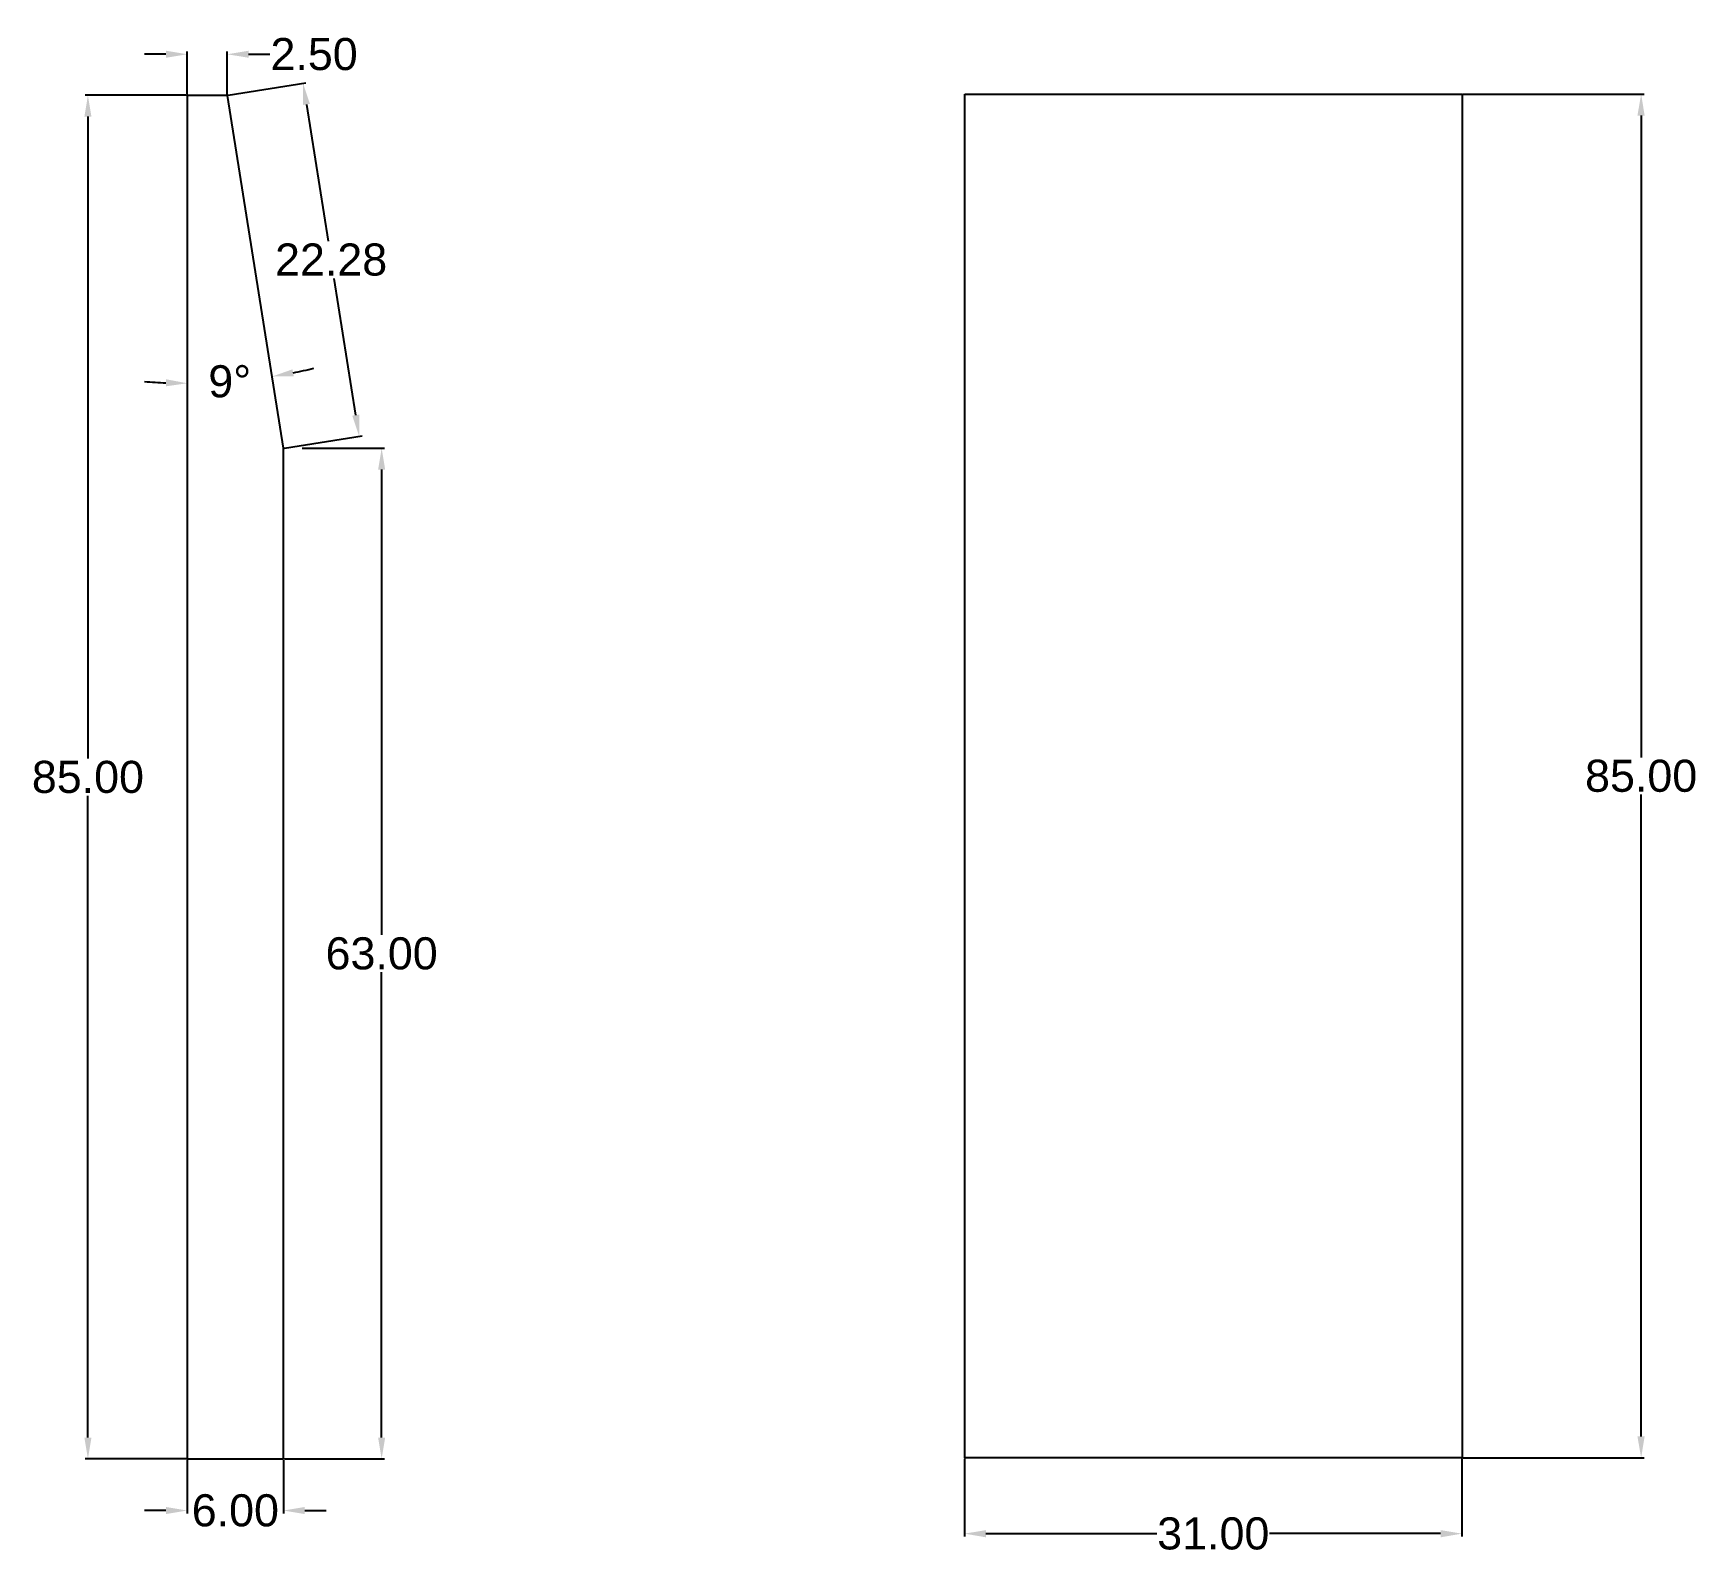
# Model space of a CAD drawing. Header units: centimetres. Extents: x 40 to 144, y 52 to 147.
import ezdxf

# ---------------------------------------------------------------- set-up
doc = ezdxf.new("R2010")
doc.units = ezdxf.units.CM
doc.header["$MEASUREMENT"] = 0
for name, color, linetype, lineweight in [('cotari', 50, 'Continuous', 30), ('vedere lateral', 30, 'Continuous', 25), ('vedere_fata', 130, 'Continuous', 25)]:
    doc.layers.add(name, color=color, linetype=linetype, lineweight=lineweight)
doc.styles.get("Standard").update_dxf_attribs({"font": 'arial.ttf'})
doc.dimstyles.get("Standard").update_dxf_attribs({"dimtxt": 2, "dimasz": 1.33, "dimexe": 0.18, "dimexo": 0.0625, "dimgap": 0.14, "dimtad": 0, "dimtih": 1, "dimtoh": 1, "dimzin": 0, "dimdsep": 46, "dimtxsty": 'Standard', "dimcen": 0.09, "dimadec": 0, "dimazin": 0, "dimtfac": 1, "dimtofl": 0, "dimtmove": 0, "dimatfit": 3, "dimfxl": 1, "dimtolj": 1, "dimtzin": 0, "dimarcsym": 0})

# ---------------------------------------------------------------- blocks, each defined once
blk = doc.blocks.new('*D22')
at = {"layer": 'cotari', "color": 0, "lineweight": -2, "transparency": 16777216}
for p, q in [((48.22, 145.52), (46.89, 145.52)), ((49.55, 143.02), (49.55, 145.7)), ((52.05, 143.02), (52.05, 145.7)), ((53.38, 145.52), (54.71, 145.52))]:
    blk.add_line(p, q, dxfattribs=at)
at = {"layer": 'cotari', "color": 0, "transparency": 16777216}
for points in [[(48.22, 145.74), (48.22, 145.3), (49.55, 145.52)], [(53.38, 145.74), (53.38, 145.3), (52.05, 145.52)]]:
    blk.add_solid(points, dxfattribs=at)
at = {"layer": 'Defpoints', "color": 0, "transparency": 16777216}
for p in [(52.05, 145.52), (49.55, 142.96), (52.05, 142.96)]:
    blk.add_point(p, dxfattribs=at)
at = {"layer": 'cotari', "color": 0, "transparency": 16777216, "insert": (57.46, 145.52), "char_height": 2, "attachment_point": 5}
blk.add_mtext('\\A1;2.50', dxfattribs=at)
blk = doc.blocks.new('*D23')
at = {"layer": 'cotari', "color": 0, "lineweight": -2, "transparency": 16777216}
for p, q in [((49.49, 142.96), (43.18, 142.96)), ((43.36, 141.63), (43.36, 101.62)), ((43.36, 59.29), (43.36, 99.3)), ((49.49, 57.96), (43.18, 57.96))]:
    blk.add_line(p, q, dxfattribs=at)
at = {"layer": 'cotari', "color": 0, "transparency": 16777216}
for points in [[(43.14, 141.63), (43.58, 141.63), (43.36, 142.96)], [(43.14, 59.29), (43.58, 59.29), (43.36, 57.96)]]:
    blk.add_solid(points, dxfattribs=at)
at = {"layer": 'Defpoints', "color": 0, "transparency": 16777216}
for p in [(49.55, 142.96), (43.36, 57.96), (49.55, 57.96)]:
    blk.add_point(p, dxfattribs=at)
at = {"layer": 'cotari', "color": 0, "transparency": 16777216, "insert": (43.36, 100.46), "char_height": 2, "attachment_point": 5}
blk.add_mtext('\\A1;85.00', dxfattribs=at)
blk = doc.blocks.new('*D24')
at = {"layer": 'cotari', "color": 0, "lineweight": -2, "transparency": 16777216}
for p, q in [((49.55, 57.9), (49.55, 54.56)), ((55.55, 57.9), (55.55, 54.56)), ((48.22, 54.74), (46.89, 54.74)), ((56.88, 54.74), (58.21, 54.74))]:
    blk.add_line(p, q, dxfattribs=at)
at = {"layer": 'cotari', "color": 0, "transparency": 16777216}
for points in [[(48.22, 54.96), (48.22, 54.52), (49.55, 54.74)], [(56.88, 54.96), (56.88, 54.52), (55.55, 54.74)]]:
    blk.add_solid(points, dxfattribs=at)
at = {"layer": 'Defpoints', "color": 0, "transparency": 16777216}
for p in [(49.55, 57.96), (55.55, 57.96), (55.55, 54.74)]:
    blk.add_point(p, dxfattribs=at)
at = {"layer": 'cotari', "color": 0, "transparency": 16777216, "insert": (52.55, 54.74), "char_height": 2, "attachment_point": 5}
blk.add_mtext('\\A1;6.00', dxfattribs=at)
blk = doc.blocks.new('*D25')
at = {"layer": 'cotari', "color": 0, "lineweight": -2, "transparency": 16777216}
for p, q in [((56.72, 120.96), (61.85, 120.96)), ((61.67, 119.63), (61.67, 90.62)), ((61.67, 59.29), (61.67, 88.3)), ((55.61, 57.96), (61.85, 57.96))]:
    blk.add_line(p, q, dxfattribs=at)
at = {"layer": 'cotari', "color": 0, "transparency": 16777216}
for points in [[(61.45, 119.63), (61.89, 119.63), (61.67, 120.96)], [(61.45, 59.29), (61.89, 59.29), (61.67, 57.96)]]:
    blk.add_solid(points, dxfattribs=at)
at = {"layer": 'Defpoints', "color": 0, "transparency": 16777216}
for p in [(56.66, 120.96), (55.55, 57.96), (61.67, 57.96)]:
    blk.add_point(p, dxfattribs=at)
at = {"layer": 'cotari', "color": 0, "transparency": 16777216, "insert": (61.67, 89.46), "char_height": 2, "attachment_point": 5}
blk.add_mtext('\\A1;63.00', dxfattribs=at)
blk = doc.blocks.new('*D26')
at = {"layer": 'cotari', "color": 0, "lineweight": -2, "transparency": 16777216}
for start, end in [(281.3035, 283.5676), (265.4719, 267.736)]:
    blk.add_arc((49.55, 158.67), 33.66, start, end, dxfattribs=at)
at = {"layer": 'cotari', "color": 0, "transparency": 16777216}
for points in [[(56.19, 125.45), (56.11, 125.88), (54.84, 125.43)], [(48.23, 125.26), (48.22, 124.82), (49.55, 125.01)]]:
    blk.add_solid(points, dxfattribs=at)
at = {"layer": 'Defpoints', "color": 0, "transparency": 16777216}
for p in [(49.55, 142.96), (52.05, 142.96), (51.32, 125.06), (55.55, 120.96), (49.55, 57.96)]:
    blk.add_point(p, dxfattribs=at)
at = {"layer": 'cotari', "color": 0, "transparency": 16777216, "insert": (52.2, 125.12), "char_height": 2, "attachment_point": 5}
blk.add_mtext('\\A1;9°', dxfattribs=at)
blk = doc.blocks.new('*D27')
at = {"layer": 'cotari', "color": 0, "lineweight": -2, "transparency": 16777216}
for p, q in [((129.08, 143.03), (140.36, 143.03)), ((140.18, 141.7), (140.18, 101.69)), ((140.18, 59.36), (140.18, 99.37)), ((129.08, 58.03), (140.36, 58.03))]:
    blk.add_line(p, q, dxfattribs=at)
at = {"layer": 'cotari', "color": 0, "transparency": 16777216}
for points in [[(139.95, 141.7), (140.4, 141.7), (140.18, 143.03)], [(139.95, 59.36), (140.4, 59.36), (140.18, 58.03)]]:
    blk.add_solid(points, dxfattribs=at)
at = {"layer": 'Defpoints', "color": 0, "transparency": 16777216}
for p in [(129.01, 143.03), (129.01, 58.03), (140.18, 58.03)]:
    blk.add_point(p, dxfattribs=at)
at = {"layer": 'cotari', "color": 0, "transparency": 16777216, "insert": (140.18, 100.53), "char_height": 2, "attachment_point": 5}
blk.add_mtext('\\A1;85.00', dxfattribs=at)
blk = doc.blocks.new('*D28')
at = {"layer": 'cotari', "color": 0, "lineweight": -2, "transparency": 16777216}
for p, q in [((98.01, 57.97), (98.01, 53.12)), ((129.01, 57.97), (129.01, 53.12)), ((99.34, 53.3), (110, 53.3)), ((127.68, 53.3), (117.02, 53.3))]:
    blk.add_line(p, q, dxfattribs=at)
at = {"layer": 'cotari', "color": 0, "transparency": 16777216}
for points in [[(99.34, 53.52), (99.34, 53.07), (98.01, 53.3)], [(127.68, 53.52), (127.68, 53.07), (129.01, 53.3)]]:
    blk.add_solid(points, dxfattribs=at)
at = {"layer": 'Defpoints', "color": 0, "transparency": 16777216}
for p in [(98.01, 58.03), (129.01, 58.03), (98.01, 53.3)]:
    blk.add_point(p, dxfattribs=at)
at = {"layer": 'cotari', "color": 0, "transparency": 16777216, "insert": (113.51, 53.3), "char_height": 2, "attachment_point": 5}
blk.add_mtext('\\A1;31.00', dxfattribs=at)
blk = doc.blocks.new('*D29')
at = {"layer": 'cotari', "color": 0, "lineweight": -2, "transparency": 16777216}
for p, q in [((52.11, 142.97), (56.95, 143.74)), ((56.98, 142.39), (58.33, 133.87)), ((60.06, 123.02), (58.7, 131.55)), ((55.61, 120.97), (60.45, 121.74))]:
    blk.add_line(p, q, dxfattribs=at)
at = {"layer": 'cotari', "color": 0, "transparency": 16777216}
for points in [[(57.2, 142.43), (56.76, 142.36), (56.77, 143.71)], [(60.28, 123.06), (59.84, 122.99), (60.27, 121.71)]]:
    blk.add_solid(points, dxfattribs=at)
at = {"layer": 'Defpoints', "color": 0, "transparency": 16777216}
for p in [(52.05, 142.96), (60.27, 121.71), (55.55, 120.96)]:
    blk.add_point(p, dxfattribs=at)
at = {"layer": 'cotari', "color": 0, "transparency": 16777216, "insert": (58.52, 132.71), "char_height": 2, "attachment_point": 5}
blk.add_mtext('\\A1;22.28', dxfattribs=at)

msp = doc.modelspace()

# ---------------------------------------------------------------- linework, layer by layer
at = {"layer": 'vedere lateral'}
msp.add_lwpolyline([(55.551, 57.958), (55.551, 120.958), (52.051, 142.958), (49.551, 142.958), (49.551, 57.958)], close=True, dxfattribs=at)
at = {"layer": 'vedere_fata'}
msp.add_lwpolyline([(98.014, 143.031), (129.014, 143.031), (129.014, 58.031), (98.014, 58.031)], close=True, dxfattribs=at)

# ---------------------------------------------------------------- dimensions: what is measured, and where the dimension line sits
at = {"layer": 'cotari'}
for base, p1, p2, picture, middle in [((52.051, 145.517), (49.551, 142.958), (52.051, 142.958), '*D22', (57.462, 145.517)), ((55.551, 54.739), (49.551, 57.958), (55.551, 57.958), '*D24', (52.551, 54.739)), ((98.014, 53.296), (129.014, 58.031), (98.014, 58.031), '*D28', (113.514, 53.296))]:
    dim = msp.add_linear_dim(base=base, p1=p1, p2=p2, dimstyle='Standard', dxfattribs=at)
    dim.commit()
    dim.dimension.update_dxf_attribs({"geometry": picture, "text_midpoint": middle})
dim = msp.add_aligned_dim(p1=(52.051, 142.958), p2=(55.551, 120.958), distance=4.777, dimstyle='Standard', dxfattribs=at)
dim.commit()
dim.dimension.update_dxf_attribs({"geometry": '*D29', "text_midpoint": (58.518, 132.708)})
for base, p1, p2, picture, middle in [((140.177, 58.031), (129.014, 143.031), (129.014, 58.031), '*D27', (140.177, 100.531)), ((43.361, 57.958), (49.551, 142.958), (49.551, 57.958), '*D23', (43.361, 100.458)), ((61.67, 57.958), (56.655, 120.958), (55.551, 57.958), '*D25', (61.67, 89.458))]:
    dim = msp.add_linear_dim(base=base, p1=p1, p2=p2, angle=90, dimstyle='Standard', dxfattribs=at)
    dim.commit()
    dim.dimension.update_dxf_attribs({"geometry": picture, "text_midpoint": middle})
dim = msp.add_angular_dim_2l(base=(51.32, 125.058), line1=((49.551, 142.958), (49.551, 57.958)), line2=((55.551, 120.958), (52.051, 142.958)), dimstyle='Standard', dxfattribs=at)
dim.commit()
dim.dimension.update_dxf_attribs({"geometry": '*D26', "text_midpoint": (52.203, 125.116)})

doc.saveas('drawing.dxf')
